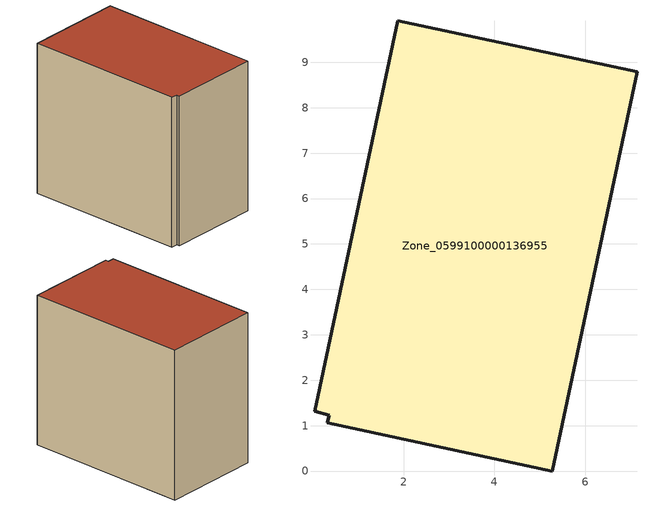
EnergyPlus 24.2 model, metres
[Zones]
Zone_0599100000136955
 floor ground (C_G): 0.32,1.06 0.37,1.23 0.04,1.31 1.87,9.91 7.14,8.79 5.27,0 z0
 wall outside (C_F): 5.27,0 7.14,8.79 1.87,9.91 0.04,1.31 0.37,1.23 0.32,1.06 5.27,0 z0:8.23
 roof outside (C_R): 0.37,1.23 0.32,1.06 5.27,0 7.14,8.79 1.87,9.91 0.04,1.31 z8.23
[BUILDING]
Pand.0599100000136955: North Axis=0; Terrain=City; Loads Convergence Tolerance Value=0.04; Temperature Convergence Tolerance Value=0.4; Solar Distribution=FullExterior; Maximum Number of Warmup Days=25; Minimum Number of Warmup Days=1
[Site:Location]
Rotterdam.The.Hague.AP_ZH_NLD Design_Conditions: Latitude=51.96; Longitude=4.45; Time Zone=1; Elevation=-4.5
[SITE:GROUNDTEMPERATURE:BUILDINGSURFACE]
18, 18, 18, 18, 18, 18, 18, 18, 18, 18, 18, 18
[MATERIAL] Thermal Absorptance=0.9; Solar Absorptance=0.7; Visible Absorptance=0.7
Name | Roughness | Thickness | Conductivity | Density | Specific Heat
G.TI.1975-1991 | MediumSmooth | 0.15 | 0.288461 | 540 | 1210
F.TI.1975-1991 | Rough | 0.3 | 0.230769 | 1920 | 840
R.TI.1975-1991 | MediumRough | 0.2 | 0.153846 | 1500 | 1000
[CONSTRUCTION]
C_G: G.TI.1975-1991
C_F: F.TI.1975-1991
C_R: R.TI.1975-1991
[ZONE]
Zone_0599100000136955: Type=1; Multiplier=1; Ceiling Height=Autocalculate; Volume=Autocalculate; Floor Area=autocalculate; Part of Total Floor Area=Yes
[ZONEINFILTRATION:DESIGNFLOWRATE]
Infil_Zone_0599100000136955: Zone or ZoneList or Space or SpaceList=Zone_0599100000136955; Schedule=AlwaysOn; Design Flow Rate Calculation Method=Flow/Area; Flow Rate per Floor Area=0.003; Constant Term Coefficient=1; Temperature Term Coefficient=0; Velocity Term Coefficient=0; Velocity Squared Term Coefficient=0
[HVACTEMPLATE:ZONE:IDEALLOADSAIRSYSTEM]
Zone_0599100000136955: Maximum Heating Supply Air Temperature=50; Minimum Cooling Supply Air Temperature=13; Maximum Heating Supply Air Humidity Ratio=0.0156; Minimum Cooling Supply Air Humidity Ratio=0.0077; Heating Limit=NoLimit; Cooling Limit=NoLimit; Dehumidification Control Type=ConstantSensibleHeatRatio; Cooling Sensible Heat Ratio=0.7; Dehumidification Setpoint=60; Humidification Control Type=None; Humidification Setpoint=30; Outdoor Air Method=None; Outdoor Air Flow Rate per Person=0.00944; Outdoor Air Flow Rate per Zone Floor Area=0; Outdoor Air Flow Rate per Zone=0; Demand Controlled Ventilation Type=None; Outdoor Air Economizer Type=NoEconomizer; Heat Recovery Type=None; Sensible Heat Recovery Effectiveness=0.7; Latent Heat Recovery Effectiveness=0.65
[ZONECONTROL:THERMOSTAT]
ThermostatControl_Zone_0599100000136955: Zone or ZoneList=Zone_0599100000136955; Control Type Schedule=DualSetpointControlType; Control 1=Thermostat_Zone_0599100000136955; Temperature Difference Between Cutout And Setpoint=0
[THERMOSTATSETPOINT:DUALSETPOINT]
Thermostat_Zone_0599100000136955: Heating Setpoint Temperature Schedule=HeatingSetpoint_Zone_0599100000136955; Cooling Setpoint Temperature Schedule=CoolingSetpoint_Zone_0599100000136955
[SCHEDULE:COMPACT]
HeatingSetpoint_Zone_0599100000136955: Through: 12/31, For: AllDays, Until: 24:00, 21
CoolingSetpoint_Zone_0599100000136955: Through: 12/31, For: AllDays, Until: 24:00, 24
DualSetpointControlType: Through: 12/31, For: AllDays, Until: 24:00, 4
AlwaysOn: Through: 12/31, For: AllDays, Until: 24:00, 1
